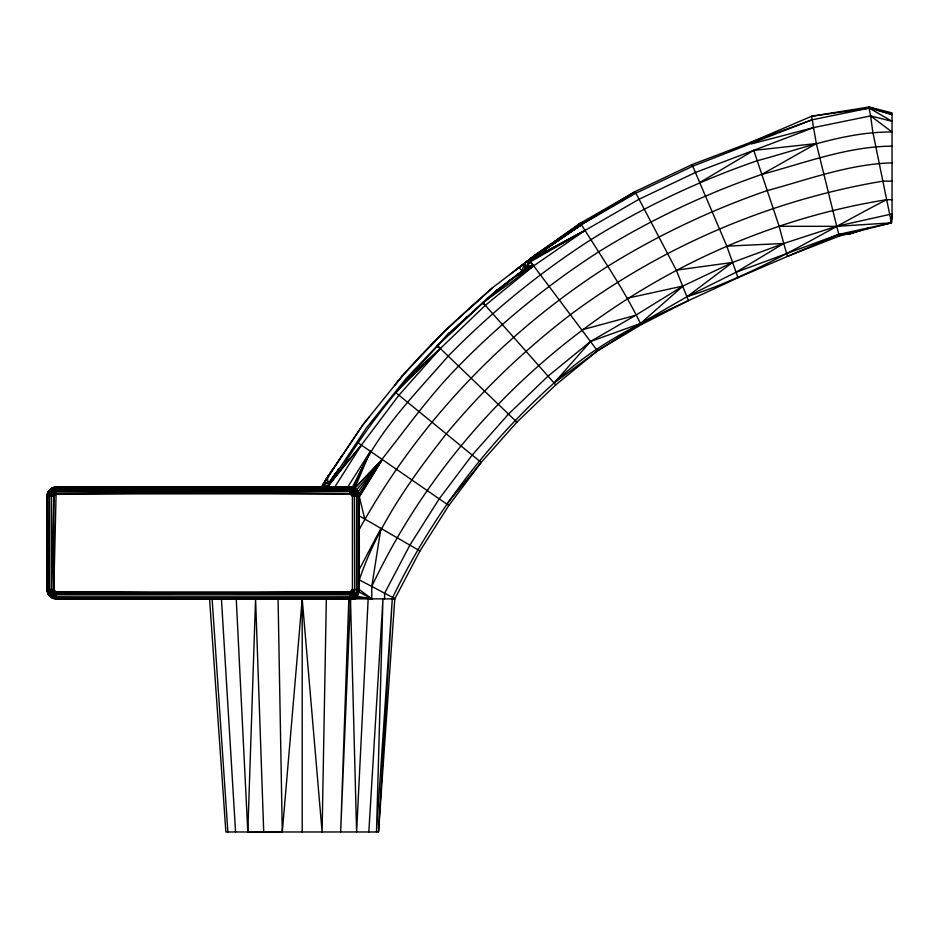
<?xml version="1.0" encoding="UTF-8"?>
<svg xmlns="http://www.w3.org/2000/svg" width="939" height="939" viewBox="0 0 939 939"><rect width="100%" height="100%" fill="white"/><g stroke="black" fill="none" stroke-linecap="round" stroke-linejoin="round"><path stroke-width="1.41" d="M47.419 574.527C47.185 582.614 43.84 598.436 56.258 598.871L394.803 598.871L419.979 550.958L448.795 505.464L481.179 462.422L516.896 422.163L555.759 384.861L597.486 350.846L640.468 323.486L687.278 296.548L736.106 272.24L783.748 243.471L836.367 226.346L892.05 213.916L892.05 112.891L868.892 106.999L811.636 116.248L751.036 142.188L692.043 164.571L635.069 191.626L580.443 223.177L537.836 253.119L492.775 287.557L445.884 329.742L402.514 375.588L394.497 385.506C423.771 349.508 457.974 318.075 492.775 287.557M892.05 181.145L882.883 181.145C770.003 200.136 662.171 246.382 570.384 314.741C524.713 349.719 483.045 389.65 446.248 433.877C411.2 478.644 377.501 525.453 359.32 579.903L394.908 598.613L392.702 598.871L392.702 597.439C431.752 516.215 486.93 443.091 554.092 383.006C605.937 333.286 674.225 308.227 737.901 277.721L736.106 272.24L838.574 234.421L891.428 222.86L892.05 213.916L891.428 222.86L839.173 236.112L816.308 143.573L811.636 116.248L869.256 108.114L892.05 114.628L868.892 106.999L870.617 115.908L892.05 132.023C845.793 131.53 801.401 148.984 757.221 160.733C699.015 180.793 643.192 207.214 590.877 239.691C539.103 273.026 491.273 312.1 448.196 356.104C412.914 396.892 372.56 436.166 353.686 487.822L53.828 487.306L48.147 491.66L48.124 494.56L48.147 491.66L49.673 489.724L53.828 487.306L56.258 487.001L350.012 487.001C354.989 486.965 359.379 491.308 359.32 496.308L359.32 589.563C359.449 597.474 350.658 600.209 344.179 598.871M48.182 591.324L48.147 594.223L53.828 598.566L355.024 598.871L355.024 597.357L358.099 594.234L352.418 598.566L350.482 598.871L340.657 831.977L348.827 598.918M326.338 598.918L322.1 831.977L302.205 598.918L282.287 831.977L263.718 832.001L247.814 831.977L236.252 598.918M358.099 594.223L354.66 597.638L350.012 598.566L56.258 597.638L53.863 596.535L52.748 594.786L51.575 589.563L53.922 493.797L56.258 489.724L352.771 487.869L356.609 489.724C392.22 449.793 420.836 404.228 458.608 366.093C500.839 322.91 547.813 284.646 598.577 251.898C649.917 220.043 704.684 194.08 761.822 174.396C804.523 163.046 847.412 146.402 892.05 146.155M48.147 491.66L46.95 496.308L46.95 589.563L48.3 594.223L51.575 597.638L56.258 598.566L350.012 597.638L354.214 596.735L356.198 592.791L356.562 589.563L356.562 496.308L355.376 490.933L352.771 487.869L56.258 487.001L53.828 589.563L53.922 592.122L56.258 596.159L356.609 596.159L371.785 598.871L371.785 586.441L380.917 528.375L359.32 515.887M584.528 221.627L580.443 223.177L532.002 257.626L531.943 259.727L525.23 268.683L495.78 291.16L449.147 333.099L407.127 379.579C382.396 407.726 360.095 438.149 340.54 470.122L327.312 486.965L338.615 468.843L340.54 470.122L361.374 445.074L398.899 395.225L440.309 348.533L485.31 305.328L533.669 265.866L585.02 230.442L639.06 199.232L695.412 172.494L813.679 127.563L870.617 115.908L892.05 121.319L869.256 108.114L812.047 119.828L751.036 142.188L751.599 143.867L813.679 127.563M247.814 831.977L255.572 598.918L263.718 832.001M350.012 596.159L352.313 592.122L352.418 589.563L352.418 496.308L352.313 493.797L350.012 489.724L53.511 487.869L51.575 488.28L47.267 493.902L47.267 591.969L48.558 592.638L56.258 591.969L350.012 591.969L356.198 592.791L359.015 591.969L371.785 598.871L355.024 597.357M368.158 598.871L356.609 831.977L350.482 598.871M209.573 598.918L225.876 831.977L378.511 831.977L392.291 598.871L376.504 831.977L382.948 598.871L368.827 831.977M378.511 831.977L394.803 598.871M51.575 589.563L51.575 496.308L52.748 491.144L53.863 489.313L56.258 488.28L350.012 487.306M812.047 119.828L692.747 166.203L635.879 193.188L581.37 224.656L533.786 257.274L532.002 257.626L531.744 259.986L585.02 230.442C604.27 261.042 624.681 290.984 640.468 323.486L641.83 324.307L688.44 300.633L676.28 270.15L635.069 191.626L581.37 224.656L536.427 254.211L509.947 274.458M46.95 589.563L53.828 589.563L56.258 591.969L56.258 598.871L350.012 598.871C355.13 599.258 358.193 594.152 358.099 589.563L358.099 496.308C358.463 490.545 353.534 485.839 347.77 486.965L370.377 451.283L353.498 491.144L356.562 496.308L357.947 491.66L356.562 489.724L352.418 487.306L347.77 486.965M333.509 477.74L332.019 480.252L330.998 480.298L333.192 478.456L332.981 477.141L333.509 477.74L332.981 477.141L329.472 482.857L323.239 484.36L321.737 487.048L298.696 487.001L334.836 486.965L361.374 445.074L357.9 442.668M355.693 489.313L359.015 493.902L359.015 591.969L355.693 596.535L352.771 598.049L53.511 598.049L49.673 596.159L48.3 594.223L49.673 589.563L49.673 496.308L50.084 493.092L52.032 489.16L56.258 488.28L350.012 488.28L356.609 489.724M574.926 227.848L580.443 223.177L585.02 230.442L531.943 259.727L536.838 253.941M516.896 422.163L440.309 348.533L436.623 346.303L483.209 302.475L533.669 265.866L528.469 260.338L527.225 266.324L533.669 265.866L597.486 350.846L641.83 324.307M530.547 261.735L585.02 230.442L532.847 258.436L532.002 257.626L530.547 261.735L533.669 265.866L526.979 266.641L527.847 263.343L530.136 262.439L532.002 257.626L533.023 258.037L581.37 224.656L536.345 254.352L525.23 262.791L528.469 260.338M50.553 489.313L48.3 491.66L47.267 496.308L50.553 489.313L52.032 489.16L350.012 491.66L56.258 493.902L50.084 493.092L47.267 493.902M357.947 594.223L359.015 589.563L357.689 592.638L357.947 594.223L356.562 596.159M56.258 596.159L52.032 596.735L50.859 594.939L51.88 592.638L49.673 589.563L50.084 592.791L49.368 594.786L50.553 596.535L56.258 597.638M46.95 496.308L53.828 496.308L56.258 493.902L352.313 493.797L356.198 493.092L356.914 491.144L358.099 491.66L382.279 459.5L448.795 505.464M52.032 596.735L53.922 592.122M356.914 491.144L353.498 491.144L352.383 489.313L56.258 491.66L350.012 493.902L352.383 489.313L354.214 489.16M350.012 597.638L352.383 596.535L353.498 594.786L354.66 589.563L354.355 493.292L355.376 490.933M53.863 596.535L56.258 591.969L350.012 594.223M446.706 504.043L481.179 462.422L395.659 392.514L440.309 348.533L437.75 345.165L449.147 333.099L406.012 378.652L366.621 427.644L327.312 486.695L325 486.942L327.312 486.695L330.434 481.273L329.472 482.857L327.828 481.836L327.465 477.493L362.959 424.721L402.514 375.588M534.655 255.584L534.69 256.394L581.37 224.656L535.019 256.054L534.655 255.584L533.939 257.122L581.37 224.656L536.322 254.41L515.934 269.892M324.084 482.951L332.336 470.075M370.377 451.283L352.371 487.306L352.771 487.869M331.408 479.489L332.019 480.252L330.998 480.298L332.336 479.653L332.019 480.252L333.462 478.057L330.117 481.754M359.32 569.433L380.917 528.375L419.979 550.958M371.785 586.441C467.235 383.887 665.551 234.95 886.674 199.69L892.05 199.69M359.32 529.279C418.278 422.55 505.065 331.925 607.709 266.324C657.887 235.208 711.386 209.796 767.222 190.594C808.174 179.537 849.326 164.079 892.05 162.846M321.737 487.048L323.239 484.36L327.828 481.836L329.918 481.637L335.692 473.15L329.472 482.857L331.15 479.958L332.171 479.958M333.556 468.232L323.239 484.36L326.842 486.742L325 486.942L326.256 487.048M330.176 481.637L329.472 482.857L340.247 470.486L338.615 468.843L336.89 474.218L335.599 473.256L336.761 474.383L327.312 486.965L331.62 480.252L330.857 480.51M328.181 476.226L323.239 484.36L328.181 476.226L323.239 484.36L327.312 486.695M327.828 481.836L330.328 481.59L332.981 477.141M330.786 480.662L329.472 482.857L331.62 480.252M364.743 519.009L359.32 496.661L382.279 459.5L361.374 445.074L327.312 486.965L338.357 472.54L338.615 468.843L339.648 471.096M324.237 482.658L325.704 480.298M326.526 478.937L325.481 480.451L362.959 424.721L368.992 417.256M51.88 592.638L53.828 589.563L53.828 496.308M342.653 454.64L325.481 480.451M53.511 487.869L350.012 487.001L350.012 493.902L352.418 496.308L359.32 496.308L359.015 493.902L382.279 459.5L354.66 488.221L382.279 459.5L359.32 496.661M334.425 474.993L330.328 481.59M353.498 491.144L54.885 491.66L51.88 493.292L49.673 496.308L48.3 491.66M321.76 487.001L326.385 486.965M51.575 496.308L53.922 493.797M439.346 336.678L430.602 345.892L431.306 345.176M371.785 598.871L359.32 589.563L352.418 589.563L350.012 591.969L56.258 594.223M333.556 477.493L336.761 474.383M449.675 333.65L467.34 316.736M405.026 381.927L440.309 348.533L407.127 379.579M437.75 345.165L482.435 303.191L485.31 305.328L555.759 384.861M518.551 267.908L524.126 263.624L526.732 266.958L533.669 265.866L511.485 279.153L483.209 302.475L495.78 291.16L525.23 268.683L533.669 265.866L527.178 266.523M575.114 228.083L580.443 223.177M469.113 308.919L478.55 300.363M493.738 293.074L498.022 289.505L483.209 302.475L511.485 279.153M519.924 272.721L522.025 271.089L524.126 263.624L526.979 266.641M536.345 254.352L530.054 259.152L536.322 254.41M597.486 350.846L554.092 383.006L590.514 341.491L635.586 315.316L683.029 286.019L732.526 262.439L783.748 243.471L779.147 226.287L753.782 150.369L816.308 143.573L761.822 174.396M736.106 272.24L726.809 246.135L699.708 182.577L753.782 150.369M585.02 230.442L532.765 258.554L532.002 257.626M870.617 115.908L872.812 132.023L886.674 199.69C820.827 233.236 758.313 274.341 687.278 296.548L732.526 262.439L676.28 270.15M737.901 277.721L838.574 234.421L849.396 234.022L860.277 230.63M839.173 236.112L787.445 256.347L783.748 243.471L726.809 246.135M849.396 234.022L863.164 229.492M865.711 228.94L869.784 227.672M581.757 329.882L635.586 315.316M627.804 298.121L683.029 286.019L640.468 323.486L590.514 341.491L548.047 376.152L508.504 414.087L472.153 455.098L439.194 498.867L409.885 545.136L384.626 593.19L384.626 598.871M49.368 491.144L54.885 491.66L56.258 493.902M48.3 594.223L47.267 589.563L49.368 594.786L50.859 594.939L54.885 594.223L351.386 594.223L355.376 594.939L356.914 594.786L356.198 592.791M257.885 598.824L350.012 598.566L56.258 598.871M56.258 489.724L350.012 489.724M779.147 226.287L836.367 226.346L891.428 222.86L886.674 199.69M56.258 598.566L203.117 598.718M56.258 487.306L350.012 488.28L352.383 489.313M356.198 493.092L359.015 493.902M351.386 491.66L354.355 493.292M482.81 302.851L485.31 305.328L482.963 302.675M352.313 493.797L354.66 496.308M519.114 267.451L522.025 271.089L515.981 275.737L533.669 265.866L525.429 268.413L524.126 263.624L525.23 268.683M356.562 489.724L358.099 491.66M352.418 589.563L355.376 594.939M51.575 488.28L52.748 491.144M352.313 592.122L354.214 596.735M357.689 493.292L359.015 496.308L357.947 491.66M51.88 493.292L50.859 490.933L48.558 493.292L48.147 496.308L48.558 592.638M692.043 164.571L699.708 182.577M53.863 489.313L54.885 491.66M352.383 596.535L350.012 591.969L350.012 598.871M356.562 589.563L357.689 592.638M50.084 592.791L50.859 594.939M354.66 597.638L355.024 598.871M212.12 598.918L227.884 831.977M221.428 598.918L235.572 831.977M278.073 598.918L282.287 831.977M302.205 598.918L302.205 831.977"/></g></svg>
